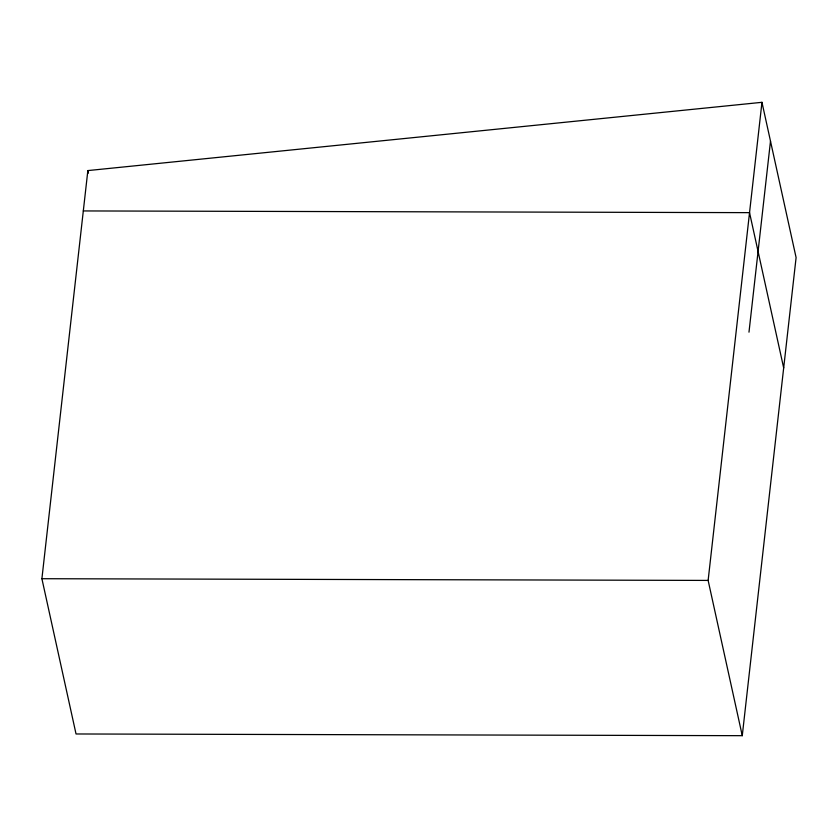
<?xml version="1.0" encoding="UTF-8"?>
<svg xmlns="http://www.w3.org/2000/svg" width="838" height="838" viewBox="0 0 838 838"><rect width="100%" height="100%" fill="white"/><g stroke="black" fill="none" stroke-linecap="round" stroke-linejoin="round"><path stroke-width="1.26" d="M41.9 578.712L87.854 170.585L761.962 102.32L796.1 257.58L742.269 735.68L76.038 733.973L41.9 578.712L708.131 580.42L742.269 735.68M708.131 580.42L761.962 102.32M748.983 332.173L770.499 141.13M83.308 210.935L749.539 212.643L783.677 367.913M87.854 170.585L88.419 173.131"/></g></svg>
